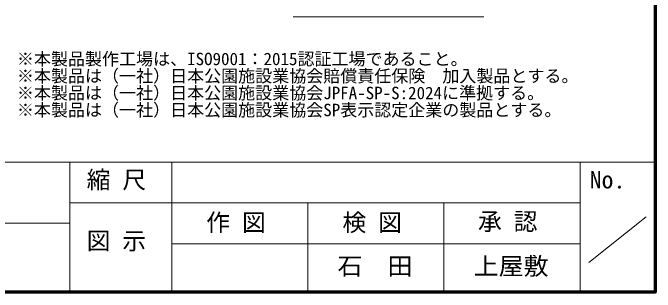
# Model space of a CAD drawing. Units: millimetres at full size, sheet at 1:60, with parts at other scales. Extents: x 900 to 24300, y 900 to 16920.
# Drawn here: x 18637 to 24300, y 900 to 3363 of the extents above; entities that cross this region are included whole.
import ezdxf
from ezdxf.enums import TextEntityAlignment as Align

# ---------------------------------------------------------------- set-up
doc = ezdxf.new("R2010")
doc.units = ezdxf.units.MM
doc.header["$LTSCALE"] = 60
doc.layers.add('D-BGD-TXT', color=7, linetype='Continuous')
doc.layers.add('D-DOC', color=7, linetype='Continuous')
for name, color, linetype, lineweight in [('D-STR-TXT', 7, 'Continuous', 13), ('D-TTL', 7, 'Continuous', 70), ('D-TTL-FRAM', 7, 'Continuous', 13), ('D-TTL-TXT', 7, 'Continuous', 13)]:
    doc.layers.add(name, color=color, linetype=linetype, lineweight=lineweight)
doc.styles.add('ＭＳ ゴシック', font='')
doc.styles.get('ＭＳ ゴシック').set_extended_font_data('MS Gothic')

msp = doc.modelspace()

# ---------------------------------------------------------------- linework, layer by layer
at = {"layer": 'D-STR-TXT'}
msp.add_line((21109.3, 3327.6), (22789.3, 3327.6), dxfattribs=at)
at = {"layer": 'D-TTL'}
msp.add_lwpolyline([(900, 900), (900, 16920), (24300, 16920), (24300, 900)], close=True, dxfattribs=at)
at = {"layer": 'D-TTL-FRAM'}
for p, q in [((900, 2047.32), (24300, 2047.32)), ((19137.67, 2047.32), (19137.67, 900)), ((20037.67, 2047.32), (20037.67, 900)), ((23637.67, 2047.32), (23637.67, 900)), ((20037.67, 1687.32), (19137.67, 1687.32)), ((20037.67, 1687.32), (23637.67, 1687.32)), ((21237.67, 900), (21237.67, 1687.32)), ((22437.67, 1687.32), (22437.67, 900)), ((23715.98, 1160.82), (24219.98, 1564.02)), ((19137.67, 1507.32), (14037.67, 1507.32)), ((23637.67, 1327.32), (20037.67, 1327.32))]:
    msp.add_line(p, q, dxfattribs=at)

# ---------------------------------------------------------------- texts
at = {"layer": 'D-BGD-TXT', "style": 'ＭＳ ゴシック', "width": 1.05}
for s, p in [('石\u3000田', (21498.88, 1006.36)), ('上屋敷', (22698.88, 1006.36))]:
    msp.add_text(s, height=154, dxfattribs=at).set_placement(p, align=Align.BOTTOM_LEFT)
at = {"layer": 'D-DOC', "style": 'ＭＳ ゴシック'}
for s, p in [('※本製品製作工場は、ISO9001：2015認証工場であること。', (18672.62, 2868.63)), ('※本製品は（一社）日本公園施設業協会賠償責任保険\u3000加入製品とする。\u3000', (18672.62, 2718.63)), ('※本製品は（一社）日本公園施設業協会JPFA-SP-S:2024に準拠する。', (18672.62, 2568.63)), ('※本製品は（一社）日本公園施設業協会SP表示認定企業の製品とする。', (18672.62, 2418.63))]:
    msp.add_text(s, height=110, dxfattribs=at).set_placement(p, align=Align.BOTTOM_LEFT)
at = {"layer": 'D-TTL-TXT', "style": 'ＭＳ ゴシック'}
for s, p in [('縮 尺', (19287.4, 1767.93)), ('No.', (23722.91, 1767.93)), ('作 図', (20341.85, 1391.34)), ('検 図', (21542.71, 1391.34)), ('承 認', (22737.4, 1400.34)), ('図 示', (19287.4, 1229.24))]:
    msp.add_text(s, height=154, dxfattribs=at).set_placement(p, align=Align.BOTTOM_LEFT)

doc.saveas('drawing.dxf')
